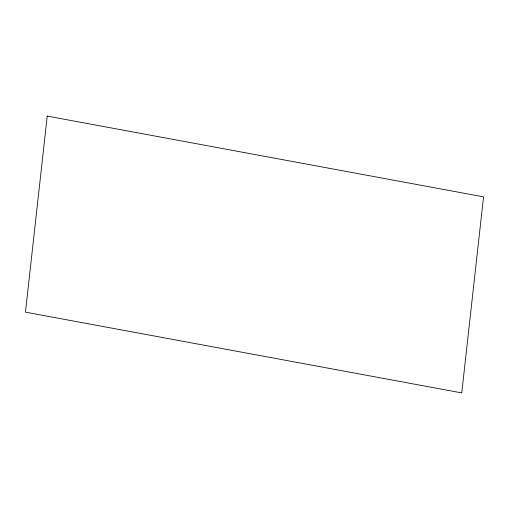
<?xml version="1.0" encoding="UTF-8"?>
<svg xmlns="http://www.w3.org/2000/svg" width="509" height="509" viewBox="0 0 509 509"><rect width="100%" height="100%" fill="white"/><g stroke="black" fill="none" stroke-linecap="round" stroke-linejoin="round"><path stroke-width="0.76" d="M47.235 116.09L25.45 312.151L461.765 392.91L483.55 196.849L47.235 116.09"/></g></svg>
